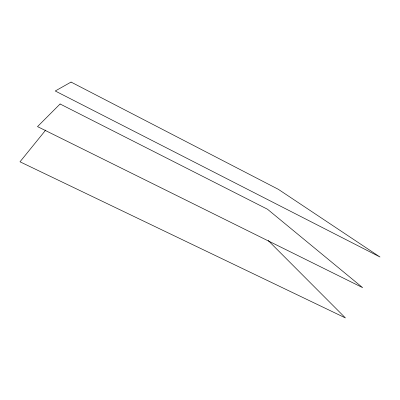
<?xml version="1.0" encoding="UTF-8"?>
<svg xmlns="http://www.w3.org/2000/svg" width="400" height="400" viewBox="0 0 400 400"><rect width="100%" height="100%" fill="white"/><g stroke="black" fill="none" stroke-linecap="round" stroke-linejoin="round"><path stroke-width="0.6" d="M45.71 130.075L20 161.8L345.41 317.925L268.205 240.53M60.095 103.99L37.525 126.605L362.615 287.63L267.5 209.245L60.095 103.99M71.05 82.075L55.26 90.99L380 257.015L278.34 189.325L71.05 82.075"/></g></svg>
